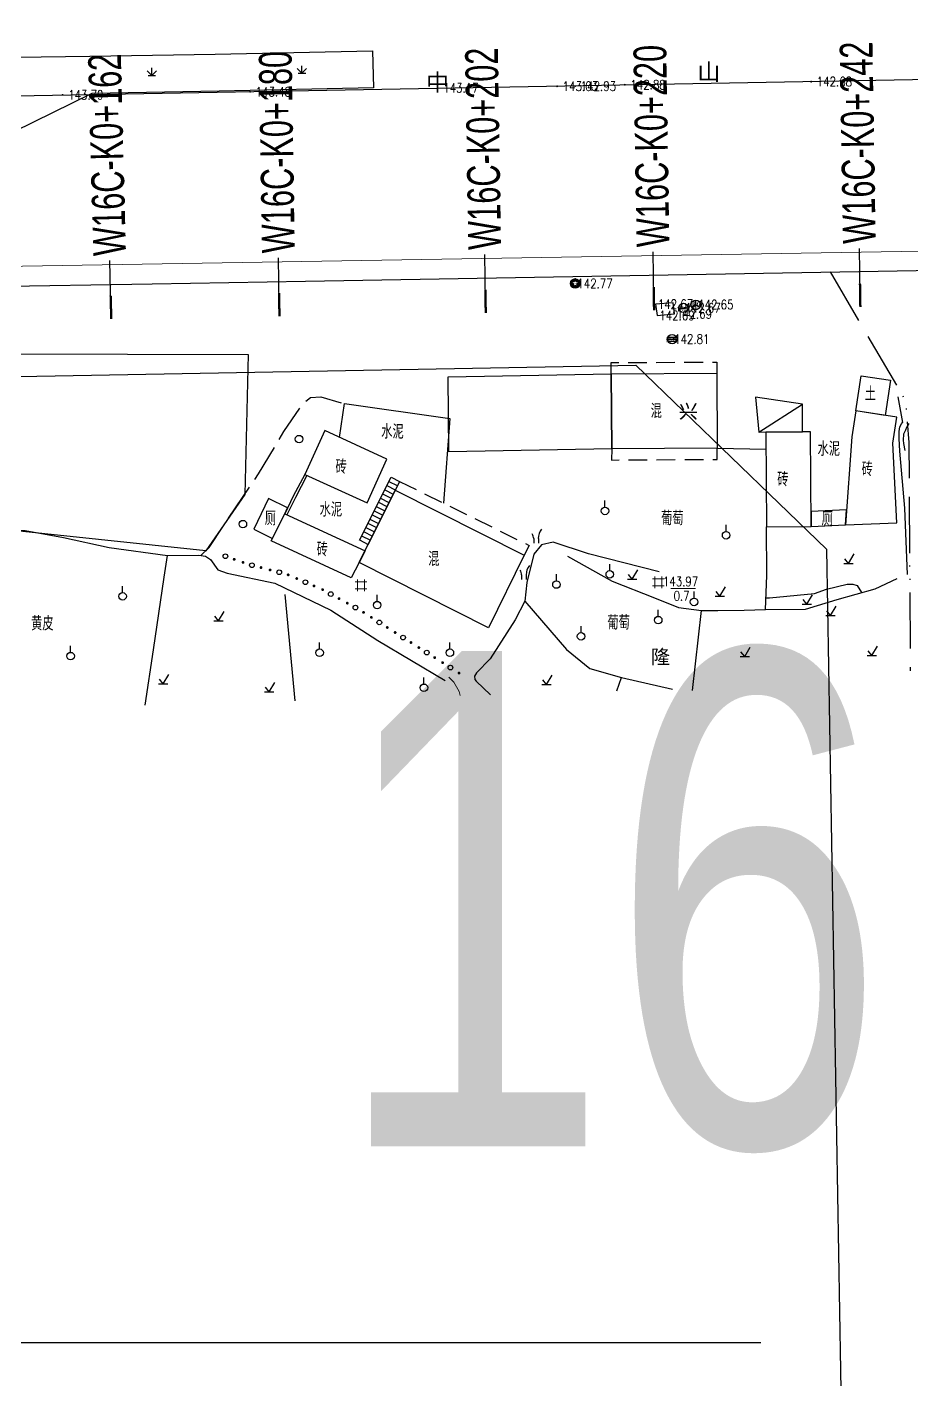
# Model space of a CAD drawing. Extents: x 529262 to 576451, y 2694391 to 2717535.
# Drawn here: x 565621.3 to 565715.8, y 2709528.2 to 2709672.6 of the extents above; entities that cross this region are included whole.
import ezdxf
from ezdxf.enums import TextEntityAlignment as Align
from ezdxf.xclip import XClip

# ---------------------------------------------------------------- set-up
doc = ezdxf.new("R2010")
doc.units = 0
doc.header["$XCLIPFRAME"] = 0
for name, pattern in [('X10', [17.999, 6, -2, 6, -1.333, 0, -1.333, 0, -1.333]), ('X3', [5, 4, -1]), ('X5', [3, 2, -1])]:
    doc.linetypes.add(name, pattern=pattern)
for name, color, linetype in [('a红线图', 1, 'Continuous'), ('COMPONENT', 8, 'Continuous'), ('DLDW', 8, 'Continuous'), ('DLSS', 4, 'Continuous'), ('DMTZ', 8, 'Continuous'), ('GCD', 8, 'Continuous'), ('GXYZ', 8, 'Continuous'), ('JMD', 8, 'Continuous'), ('PP-COM', 7, 'Continuous'), ('RD-中线', 40, 'Continuous'), ('RD-红线', 7, 'Continuous'), ('ZBTZ', 8, 'Continuous'), ('ZJ', 7, 'Continuous'), ('桩号标注_W16-', 7, 'Continuous')]:
    doc.layers.add(name, color=color, linetype=linetype)
doc.layers.add('SXSS', color=5, linetype='Continuous', lineweight=0)
doc.styles.add('_TCH_DIM', font='smsim.shx', dxfattribs={"width": 0.75, "bigfont": 'smfs.shx'})
doc.styles.add('HZ', font='rs.shx', dxfattribs={"width": 0.8, "bigfont": 'hztxt.shx'})
doc.styles.add('JieTuHzTxt', font='smsim.shx', dxfattribs={"width": 0.7, "bigfont": 'smfs.shx'})
doc.styles.add('宋体', font='', dxfattribs={"width": 0.75})
doc.styles.add('等线体', font='simhei.ttf')
doc.styles.get('宋体').set_extended_font_data('SimSun')
doc.linetypes.add('10421', pattern='A,2,[150,AAA.SHX,S=0.5,R=0,X=0,Y=0.5],1e-11', length=2)
doc.linetypes.add('10422', pattern='A,0.75,[150,AAA.SHX,S=0.5,R=0,X=0,Y=0.5],1.5,[177,AAA.SHX,S=1,R=0,X=0,Y=0.4],0.75', length=3)
doc.linetypes.add('1161', pattern='A,0,[149,AAA.SHX,S=0.15,R=0,X=0,Y=0],-1.6', length=1.6)

# ---------------------------------------------------------------- blocks, each defined once
blk = doc.blocks.new('A$C19FD0107')
at = {"layer": 'RD-中线', "color": 8, "linetype": 'Continuous'}
blk.add_lwpolyline([(-5280.17, 15276.46), (-7574.88, 15234.77, -0.04855), (-7632.83, 15239.35), (-9762.37, 15617.81)], format="xyb", dxfattribs=at)
at = {"layer": 'RD-中线', "color": 8, "linetype": 'Continuous', "flags": 128}
for points in [[(-4490.73, 14139.44, 0), (-4490.29, 14139.42)], [(-3818.25, 14086.17, 0), (-3817.74, 14086.17)]]:
    blk.add_lwpolyline(points, format="xyb", dxfattribs=at)
at = {"layer": 'RD-红线', "color": 8, "linetype": 'Continuous', "flags": 128}
for points in [[(-5505.44, 15242.4), (-5311.68, 15245.96)], [(-5291.31, 15226.3), (-5287.69, 15013.38)]]:
    blk.add_lwpolyline(points, dxfattribs=at)
at = {"layer": 'RD-红线', "color": 8, "linetype": 'Continuous'}
blk.add_lwpolyline([(-5291.31, 15226.3), (-5311.68, 15245.96, 0.414611)], format="xyb", dxfattribs=at)
blk = doc.blocks.new('GC200')
at = {"linetype": 'Continuous', "const_width": 0.2, "flags": 128}
blk.add_lwpolyline([(-0.1, 0, 1), (0.1, 0, 1)], format="xyb", close=True, dxfattribs=at)
blk = doc.blocks.new('gc170')
at = {"color": 8, "linetype": 'Continuous'}
blk.add_circle((0, 0), 0.5, dxfattribs=at)
blk = doc.blocks.new('gc253')
at = {"color": 8, "const_width": 0.3}
blk.add_lwpolyline([(-0.15, 0, 1), (0.15, 0, 1)], format="xyb", close=True, dxfattribs=at)
blk = doc.blocks.new('gc146')
for p, q in [((-1.25, 0.75), (1.25, 0.75)), ((-0.75, -1.25), (-0.75, 1.25)), ((0.75, -1.25), (0.75, 1.25)), ((-1.25, -0.75), (1.25, -0.75))]:
    blk.add_line(p, q)
blk = doc.blocks.new('gc125')
at = {"color": 8}
blk.add_line((0, 0.8), (0, 2.2), dxfattribs=at)
blk.add_circle((0, 0), 0.8, dxfattribs=at)
blk = doc.blocks.new('gc123')
at = {"color": 8}
for p, q in [((-1, 0), (1, 0)), ((0, 0), (-0.8, 1)), ((0, 0), (1.2, 2))]:
    blk.add_line(p, q, dxfattribs=at)
blk = doc.blocks.new('gc122')
at = {"color": 8}
blk.add_circle((0, 0), 0.8, dxfattribs=at)
blk = doc.blocks.new('gc246')
at = {"color": 8}
for p, q in [((-0.5, 1), (-0.5, 0)), ((0.5, 1), (0.5, 0))]:
    blk.add_line(p, q, dxfattribs=at)
for centre, radius, start, end in [((3.4, 1.11), 2.91, 139.3312, 182.0887), ((-2.94, 0.81), 2.45, 4.3743, 29.0242)]:
    blk.add_arc(centre, radius, start, end, dxfattribs=at)
blk = doc.blocks.new('gc124')
at = {"color": 8}
for p, q in [((-1, 1), (0, 0)), ((-0.8, 0), (0.8, 0)), ((0, 0), (0, 1.6)), ((0, 0), (1, 1))]:
    blk.add_line(p, q, dxfattribs=at)
blk = doc.blocks.new('gcbj0101')
blk.add_line((-1, 0), (1, 0))
blk.add_circle((0, 0), 1)
blk = doc.blocks.new('gcbj0103')
for p, q in [((-1, 0), (1, 0)), ((-0.9, 0.43), (0.9, 0.43)), ((-0.88, -0.47), (0.88, -0.47))]:
    blk.add_line(p, q)
blk.add_circle((0, 0), 1)
blk = doc.blocks.new('gcbj0107')
for q in [(-0.87, -0.5), (0, 1), (0.87, -0.5)]:
    blk.add_line((0, 0), q)
blk.add_circle((0, 0), 1)
blk = doc.blocks.new('*U12')
at = {"linetype": 'Continuous'}
for points in [[(-1.14, -0.07), (-0.87, -0.76), (-1.13, 0.09)], [(-1.13, 0.09), (-0.73, -0.88), (-1.09, 0.24)], [(-0.73, -0.88), (-1.13, 0.09), (-0.87, -0.76)], [(-0.36, 0.24), (-0.55, 0.84), (-1.09, 0.24)], [(-0.73, 0.74), (-1.09, 0.24), (-0.55, 0.84)], [(-1.09, 0.24), (-0.73, 0.74), (-1.01, 0.43)], [(-0.5, -0.19), (-1.09, 0.24), (-0.73, -0.88)], [(-0.88, 0.6), (-1.01, 0.43), (-0.73, 0.74)], [(-0.55, 0.84), (-0.36, 0.24), (-0.35, 0.91)], [(-0.14, 0.93), (-0.35, 0.91), (-0.36, 0.24)], [(-0.14, 0.93), (0.09, 0.24), (0.07, 0.91)], [(0.81, 0.24), (0.07, 0.91), (0.09, 0.24)], [(0.07, 0.91), (0.81, 0.24), (0.27, 0.84)], [(0.22, -0.19), (0.45, -0.88), (0.81, 0.24)], [(0.73, 0.43), (0.27, 0.84), (0.81, 0.24)], [(0.27, 0.84), (0.73, 0.43), (0.45, 0.74)], [(0.6, 0.6), (0.45, 0.74), (0.73, 0.43)], [(0.59, -0.76), (0.81, 0.24), (0.45, -0.88)], [(0.81, 0.24), (0.59, -0.76), (0.85, 0.09)], [(0.7, -0.61), (0.85, 0.09), (0.59, -0.76)], [(0.85, 0.09), (0.7, -0.61), (0.86, -0.07)], [(-0.87, -0.76), (-1.14, -0.07), (-0.98, -0.61)], [(-1.12, -0.26), (-0.98, -0.61), (-1.14, -0.07)], [(-0.98, -0.61), (-1.12, -0.26), (-1.07, -0.44)], [(-0.73, -0.88), (-0.55, -0.98), (-0.14, -0.45)], [(-0.35, -1.05), (-0.14, -0.45), (-0.55, -0.98)], [(-0.14, -0.45), (-0.35, -1.05), (0.45, -0.88)], [(-0.14, -1.07), (0.45, -0.88), (-0.35, -1.05)], [(0.45, -0.88), (-0.14, -1.07), (0.27, -0.98)], [(0.07, -1.05), (0.27, -0.98), (-0.14, -1.07)], [(0.79, -0.44), (0.86, -0.07), (0.7, -0.61)], [(0.86, -0.07), (0.79, -0.44), (0.84, -0.26)]]:
    blk.add_solid(points, dxfattribs=at)
blk = doc.blocks.new('gcbj0112')
at = {"linetype": 'Continuous'}
for p, q in [((-1.09, 0.24), (-0.5, -0.19)), ((-0.36, 0.24), (-1.09, 0.24)), ((-0.14, 0.93), (-0.36, 0.24)), ((0.09, 0.24), (-0.14, 0.93)), ((0.81, 0.24), (0.09, 0.24)), ((0.22, -0.19), (0.81, 0.24)), ((-0.5, -0.19), (-0.73, -0.88)), ((-0.73, -0.88), (-0.14, -0.45)), ((-0.14, -0.45), (0.45, -0.88)), ((0.45, -0.88), (0.22, -0.19))]:
    blk.add_line(p, q, dxfattribs=at)
blk.add_circle((-0.14, -0.07), 1, dxfattribs=at)
for p in [(-1.09, 0.24), (-0.14, 0.93), (0.81, 0.24), (-0.73, -0.88), (0.45, -0.88)]:
    blk.add_point(p, dxfattribs=at)
blk.add_blockref('*U12', (0, 0), dxfattribs=at)

msp = doc.modelspace()

# ---------------------------------------------------------------- linework, layer by layer
at = {"layer": 'a红线图', "color": 8, "linetype": 'Continuous', "lineweight": 0, "flags": 128}
msp.add_lwpolyline([(564727.349, 2709632.223), (566623.018, 2709663.858)], dxfattribs=at)
msp.add_lwpolyline([(564727.349, 2709632.223), (566623.018, 2709663.858)], dxfattribs=at)
at = {"layer": 'Defpoints', "color": 1}
msp.add_lwpolyline([(565699.685, 2709532.183), (565542.358, 2709532.183), (565480.269, 2709644.788)], dxfattribs=at)
at = {"layer": 'DLDW', "color": 252, "linetype": 'Continuous', "flags": 128}
for points in [[(565649.142, 2709621.31), (565647.091, 2709622.33), (565645.528, 2709619.037), (565647.523, 2709618.045), (565648.842, 2709620.697)], [(565708.822, 2709621.129), (565705.03, 2709620.922), (565705.04, 2709619.32), (565708.702, 2709619.52)]]:
    msp.add_lwpolyline(points, close=True, dxfattribs=at)
at = {"layer": 'DLSS', "linetype": 'Continuous', "flags": 128}
for points, elevation in [([(565614.998, 2709669.365), (565628.021, 2709669.543), (565641.4, 2709669.759), (565658.215, 2709670.095), (565658.316, 2709666.156), (565641.849, 2709665.812), (565628.245, 2709665.555), (565619.903, 2709661.477), (565614.998, 2709661.382)], 143.088), ([(565614.998, 2709644.898), (565617.168, 2709644.942), (565634.671, 2709645.254), (565651.05, 2709645.521), (565864.998, 2709649.275)], 1)]:
    msp.add_lwpolyline(points, dxfattribs=dict(at, elevation=elevation))
at = {"layer": 'DLSS', "linetype": 'X10', "flags": 128}
msp.add_lwpolyline([(565707.066, 2709646.504), (565715.11, 2709632.777), (565715.478, 2709628.302), (565715.628, 2709603.919)], dxfattribs=at)
at = {"layer": 'DLSS', "linetype": 'X3', "flags": 128}
msp.add_lwpolyline([(565639.865, 2709616.24), (565640.759, 2709617.085), (565642.621, 2709619.876), (565646.045, 2709624.96), (565648.751, 2709629.461), (565650.772, 2709632.452), (565651.601, 2709633.095), (565652.693, 2709633.191), (565655.203, 2709632.453)], dxfattribs=at)
at = {"layer": 'DMTZ', "linetype": '10421', "flags": 128}
for points, elevation in [([(565714.512, 2709627.385), (565714.445, 2709628.743), (565714.437, 2709629.48), (565714.519, 2709629.975), (565714.674, 2709630.299), (565714.797, 2709630.431)], 144.778), ([(565715.468, 2709630.314), (565715.235, 2709629.908), (565715.108, 2709629.612), (565714.915, 2709629.187), (565714.88, 2709628.541), (565714.915, 2709628.199), (565715.037, 2709627.447)], 144.822), ([(565677.482, 2709617.679), (565676.252, 2709617.371), (565675.447, 2709616.384), (565674.704, 2709613.371), (565674.486, 2709611.362), (565674.486, 2709611.362)], 144.888), ([(565669.313, 2709603.723), (565669.095, 2709603.367), (565669.129, 2709603.019), (565669.267, 2709602.84)], 145.945)]:
    msp.add_lwpolyline(points, dxfattribs=dict(at, elevation=elevation))
at = {"layer": 'DMTZ', "linetype": '10422', "flags": 128}
msp.add_lwpolyline([(565715.347, 2709614.206), (565715.028, 2709621.279), (565714.512, 2709627.385)], dxfattribs=at)
at = {"layer": 'DMTZ', "linetype": '10421', "flags": 128}
for points in [[(565614.998, 2709618.417), (565615.552, 2709618.536), (565617.858, 2709618.906), (565619.579, 2709618.926), (565621.143, 2709618.894), (565625.217, 2709618.159), (565630.111, 2709617.085), (565636.312, 2709616.251), (565639.661, 2709616.272), (565640.376, 2709616.159), (565640.897, 2709615.798), (565641.697, 2709614.704), (565642.688, 2709614.365), (565647.768, 2709613.285), (565653.759, 2709610.402), (565658.779, 2709607.158), (565665.972, 2709602.9)], [(565679.037, 2709616.162), (565683.811, 2709613.505), (565688.316, 2709611.71), (565690.897, 2709610.675), (565693.349, 2709610.385), (565695.082, 2709610.365), (565697.9, 2709610.42), (565700.153, 2709610.49), (565704.422, 2709610.508), (565707.808, 2709611.546), (565711.885, 2709612.687), (565714.235, 2709613.772)], [(565700.206, 2709611.738), (565700.606, 2709611.732), (565705.416, 2709612.173), (565706.68, 2709612.637), (565708.905, 2709613.17), (565709.477, 2709613.165), (565709.948, 2709613.023), (565710.429, 2709612.28)], [(565674.486, 2709611.362), (565678.919, 2709606.207), (565681.399, 2709604.165), (565684.795, 2709603.216), (565690.241, 2709601.972)], [(565669.267, 2709602.84), (565670.809, 2709601.378)]]:
    msp.add_lwpolyline(points, dxfattribs=at)
at = {"layer": 'GXYZ', "linetype": 'Continuous', "flags": 128}
msp.add_lwpolyline([(565688.439, 2709643.055), (565688.598, 2709641.853), (565690.452, 2709642.021), (565690.293, 2709643.223)], close=True, dxfattribs=at)
at = {"layer": 'JMD', "linetype": 'Continuous'}
for p, q in [((565699.448, 2709629.413), (565704.107, 2709632.38)), ((565656.807, 2709617.878), (565660.187, 2709624.595)), ((565661.079, 2709624.155, 148.349), (565657.749, 2709617.404)), ((565659.962, 2709624.148), (565660.854, 2709623.7)), ((565660.187, 2709624.595), (565661.079, 2709624.155, 148.349)), ((565659.288, 2709622.808), (565660.191, 2709622.354)), ((565659.512, 2709623.255), (565660.412, 2709622.803)), ((565659.737, 2709623.702), (565660.633, 2709623.251)), ((565658.389, 2709621.022), (565659.306, 2709620.56)), ((565658.614, 2709621.468), (565659.527, 2709621.009)), ((565658.838, 2709621.915), (565659.748, 2709621.457)), ((565659.063, 2709622.362), (565659.969, 2709621.906)), ((565657.715, 2709619.682), (565658.642, 2709619.215)), ((565657.939, 2709620.129), (565658.864, 2709619.664)), ((565658.164, 2709620.575), (565659.085, 2709620.112)), ((565657.04, 2709618.342), (565657.979, 2709617.87)), ((565657.265, 2709618.789), (565658.2, 2709618.318)), ((565657.49, 2709619.235), (565658.421, 2709618.767)), ((565656.816, 2709617.895), (565657.758, 2709617.421))]:
    msp.add_line(p, q, dxfattribs=at)
at = {"layer": 'JMD', "linetype": 'Continuous', "flags": 128}
msp.add_lwpolyline([(565688.439, 2709643.055), (565688.598, 2709641.853), (565690.452, 2709642.021), (565690.293, 2709643.223)], dxfattribs=at)
for points in [[(565606.016, 2709620.355), (565606.259, 2709637.787), (565644.953, 2709637.706), (565644.575, 2709622.755), (565640.425, 2709616.724)], [(565666.294, 2709635.306), (565683.702, 2709635.614), (565683.764, 2709627.61), (565666.356, 2709627.302)], [(565695.01, 2709627.698), (565683.751, 2709627.632), (565683.702, 2709635.624), (565694.961, 2709635.69)], [(565699.089, 2709633.144), (565699.448, 2709629.413), (565704.126, 2709629.442), (565704.107, 2709632.38)], [(565714.181, 2709631.013), (565709.826, 2709631.677), (565709.401, 2709628.894), (565708.702, 2709619.52), (565714.201, 2709619.737), (565713.756, 2709628.23)], [(565704.976, 2709629.447), (565704.126, 2709629.442), (565700.213, 2709629.417), (565700.277, 2709619.29), (565705.04, 2709619.32)], [(565670.609, 2709608.536), (565656.802, 2709615.483), (565660.613, 2709623.21), (565674.42, 2709616.263)]]:
    msp.add_lwpolyline(points, close=True, dxfattribs=at)
at = {"layer": 'JMD', "linetype": 'X5', "flags": 128}
for points in [[(565683.702, 2709635.624), (565683.699, 2709636.826), (565694.958, 2709636.892), (565694.961, 2709635.69)], [(565683.751, 2709627.632), (565683.74, 2709626.433), (565694.999, 2709626.499), (565695.01, 2709627.698)]]:
    msp.add_lwpolyline(points, dxfattribs=at)
at = {"layer": 'JMD', "linetype": 'Continuous', "flags": 128}
for points, elevation in [([(565713.52, 2709634.945), (565712.949, 2709631.201), (565709.826, 2709631.677), (565710.397, 2709635.422)], 143.498), ([(565650.984, 2709624.896), (565657.631, 2709621.856), (565659.757, 2709626.516), (565653.124, 2709629.566), (565650.984, 2709624.896)], 145.142), ([(565647.399, 2709617.794), (565648.842, 2709620.697), (565657.414, 2709616.724), (565656.802, 2709615.483), (565655.925, 2709613.842)], 145.414)]:
    msp.add_lwpolyline(points, close=True, dxfattribs=dict(at, elevation=elevation))
at = {"layer": 'JMD', "linetype": 'Continuous', "elevation": 145.335, "flags": 128}
for points in [[(565650.984, 2709624.896), (565649.753, 2709622.557), (565648.842, 2709620.697)], [(565651.211, 2709624.792), (565649.976, 2709622.444), (565649.069, 2709620.592)]]:
    msp.add_lwpolyline(points, dxfattribs=at)
at = {"layer": 'JMD', "linetype": 'X5', "elevation": 145.102, "flags": 128}
msp.add_lwpolyline([(565661.079, 2709624.155), (565674.94, 2709617.318), (565674.42, 2709616.263)], dxfattribs=at)
at = {"layer": 'SXSS', "color": 8, "linetype": 'Continuous', "flags": 128}
msp.add_lwpolyline([(565690.069, 2709612.708), (565692.698, 2709612.708)], dxfattribs=at)
at = {"layer": 'SXSS', "color": 8, "linetype": 'Continuous', "elevation": 146.45, "flags": 128}
msp.add_lwpolyline([(565666.37, 2709603.246), (565666.879, 2709602.717), (565667.449, 2709601.719), (565667.571, 2709601.279)], dxfattribs=at)
at = {"layer": 'ZBTZ', "linetype": 'Continuous', "flags": 128}
for points, elevation in [([(565714.294, 2709633.192), (565714.797, 2709630.431)], 143.686), ([(565688.809, 2709614.51), (565681.271, 2709616.434), (565677.482, 2709617.679)], 143.969), ([(565633.944, 2709600.251), (565634.844, 2709606.156), (565635.952, 2709613.919), (565636.312, 2709616.251)], 146.345), ([(565692.37, 2709601.815), (565693.349, 2709610.385)], 145.832)]:
    msp.add_lwpolyline(points, dxfattribs=dict(at, elevation=elevation))
at = {"layer": 'ZBTZ', "linetype": '1161', "elevation": 145.142, "flags": 128}
msp.add_lwpolyline([(565654.688, 2709628.847), (565655.203, 2709632.453), (565666.462, 2709630.858), (565665.777, 2709621.838)], dxfattribs=at)
at = {"layer": 'ZBTZ', "linetype": '1161', "flags": 128}
for points in [[(565695.01, 2709627.698), (565700.224, 2709627.593)], [(565674.486, 2709611.362), (565673.456, 2709609.376), (565670.76, 2709605.215), (565669.313, 2709603.723)]]:
    msp.add_lwpolyline(points, dxfattribs=at)
at = {"layer": 'ZBTZ', "linetype": 'Continuous', "flags": 128}
for points in [[(565700.153, 2709610.49), (565700.307, 2709614.118), (565700.277, 2709619.29)], [(565649.946, 2709600.74), (565648.902, 2709612.084)], [(565684.286, 2709601.79), (565684.795, 2709603.216)]]:
    msp.add_lwpolyline(points, dxfattribs=at)
at = {"layer": '桩号标注_W16-'}
for p, q in [((565688.251, 2709643.666), (565688.17, 2709648.665)), ((565710.276, 2709644.023), (565710.195, 2709649.022)), ((565630.287, 2709642.727), (565630.158, 2709647.725)), ((565648.256, 2709643.018), (565648.175, 2709648.017)), ((565670.281, 2709643.375), (565670.2, 2709648.374))]:
    msp.add_line(p, q, dxfattribs=at)
at = {"layer": '桩号标注_W16-', "const_width": 0.25}
for points in [[(565630.254, 2709643.976), (565630.319, 2709641.477)], [(565648.236, 2709644.268), (565648.276, 2709641.768)], [(565670.261, 2709644.625), (565670.302, 2709642.125)], [(565688.23, 2709644.916), (565688.271, 2709642.416)], [(565710.256, 2709645.273), (565710.296, 2709642.773)]]:
    msp.add_lwpolyline(points, dxfattribs=at)

# ---------------------------------------------------------------- block references
at = {"layer": 'COMPONENT', "linetype": 'Continuous', "xscale": 0.5, "yscale": 0.5}
for name, p in [('gcbj0112', (565679.917, 2709645.324, 0.295)), ('gcbj0101', (565691.403, 2709642.661)), ('gcbj0107', (565692.746, 2709643.004)), ('gcbj0103', (565690.191, 2709639.338))]:
    msp.add_blockref(name, p, dxfattribs=at)
at = {"layer": 'GCD', "linetype": 'Continuous'}
ref = msp.add_blockref('GC200', (565705.041, 2709666.821, 142.678), dxfattribs=dict(at, xscale=0.5, yscale=0.5, zscale=0.5))
ref.add_attrib('height', '142.68', dxfattribs={"linetype": 'Continuous', "height": 1, "style": 'HZ', "width": 0.8}).set_placement((565705.641, 2709666.821, 142.678), align=Align.MIDDLE_LEFT)
ref = msp.add_blockref('GC200', (565625.121, 2709665.407, 143.786), dxfattribs=dict(at, xscale=0.5, yscale=0.5, zscale=0.5))
ref.add_attrib('height', '143.79', dxfattribs={"linetype": 'Continuous', "height": 1, "style": 'HZ', "width": 0.8}).set_placement((565625.721, 2709665.407, 143.786), align=Align.MIDDLE_LEFT)
ref = msp.add_blockref('GC200', (565645.139, 2709665.743, 143.48), dxfattribs=dict(at, xscale=0.5, yscale=0.5, zscale=0.5))
ref.add_attrib('height', '143.48', dxfattribs={"linetype": 'Continuous', "height": 1, "style": 'HZ', "width": 0.8}).set_placement((565645.739, 2709665.743, 143.48), align=Align.MIDDLE_LEFT)
ref = msp.add_blockref('GC200', (565665.167, 2709666.151, 143.17), dxfattribs=dict(at, xscale=0.5, yscale=0.5, zscale=0.5))
ref.add_attrib('height', '143.17', dxfattribs={"linetype": 'Continuous', "height": 1, "style": 'HZ', "width": 0.8}).set_placement((565665.767, 2709666.151, 143.17), align=Align.MIDDLE_LEFT)
ref = msp.add_blockref('GC200', (565677.919, 2709666.327, 143.033), dxfattribs=dict(at, xscale=0.5, yscale=0.5, zscale=0.5))
ref.add_attrib('height', '143.03', dxfattribs={"linetype": 'Continuous', "height": 1, "style": 'HZ', "width": 0.8}).set_placement((565678.519, 2709666.327, 143.033), align=Align.MIDDLE_LEFT)
ref = msp.add_blockref('GC200', (565679.842, 2709666.341, 142.926), dxfattribs=dict(at, xscale=0.5, yscale=0.5, zscale=0.5))
ref.add_attrib('height', '142.93', dxfattribs={"linetype": 'Continuous', "height": 1, "style": 'HZ', "width": 0.8}).set_placement((565680.442, 2709666.341, 142.926), align=Align.MIDDLE_LEFT)
ref = msp.add_blockref('GC200', (565685.145, 2709666.49, 142.88), dxfattribs=dict(at, xscale=0.5, yscale=0.5, zscale=0.5))
ref.add_attrib('height', '142.88', dxfattribs={"linetype": 'Continuous', "height": 1, "style": 'HZ', "width": 0.8}).set_placement((565685.745, 2709666.49, 142.88), align=Align.MIDDLE_LEFT)
ref = msp.add_blockref('GC200', (565679.841, 2709645.276, 142.767), dxfattribs=dict(at, xscale=0.1999999999534339, yscale=0.1999999999534339, zscale=0.1999999999534339))
ref.add_attrib('height', '142.77', dxfattribs={"linetype": 'Continuous', "height": 1, "style": 'HZ', "width": 0.8}).set_placement((565680.081, 2709645.276, 142.767), align=Align.MIDDLE_LEFT)
ref = msp.add_blockref('GC200', (565679.841, 2709645.276, 142.767), dxfattribs=dict(at, xscale=0.1999999999534339, yscale=0.1999999999534339, zscale=0.1999999999534339))
ref.add_attrib('height', '142.77', dxfattribs={"linetype": 'Continuous', "height": 1, "style": 'HZ', "width": 0.8}).set_placement((565680.081, 2709645.276, 142.767), align=Align.MIDDLE_LEFT)
ref = msp.add_blockref('GC200', (565688.435, 2709643.058, 142.669), dxfattribs=dict(at, xscale=0.1999999999534339, yscale=0.1999999999534339, zscale=0.1999999999534339))
ref.add_attrib('height', '142.67', dxfattribs={"linetype": 'Continuous', "height": 1, "style": 'HZ', "width": 0.8}).set_placement((565688.675, 2709643.058, 142.669), align=Align.MIDDLE_LEFT)
ref = msp.add_blockref('GC200', (565688.435, 2709643.058, 142.669), dxfattribs=dict(at, xscale=0.1999999999534339, yscale=0.1999999999534339, zscale=0.1999999999534339))
ref.add_attrib('height', '142.67', dxfattribs={"linetype": 'Continuous', "height": 1, "style": 'HZ', "width": 0.8}).set_placement((565688.675, 2709643.058, 142.669), align=Align.MIDDLE_LEFT)
ref = msp.add_blockref('GC200', (565691.373, 2709642.667, 142.666), dxfattribs=dict(at, xscale=0.1999999999534339, yscale=0.1999999999534339, zscale=0.1999999999534339))
ref.add_attrib('height', '142.67', dxfattribs={"linetype": 'Continuous', "height": 1, "style": 'HZ', "width": 0.8}).set_placement((565691.613, 2709642.667, 142.666), align=Align.MIDDLE_LEFT)
ref = msp.add_blockref('GC200', (565691.373, 2709642.667, 142.666), dxfattribs=dict(at, xscale=0.1999999999534339, yscale=0.1999999999534339, zscale=0.1999999999534339))
ref.add_attrib('height', '142.67', dxfattribs={"linetype": 'Continuous', "height": 1, "style": 'HZ', "width": 0.8}).set_placement((565691.613, 2709642.667, 142.666), align=Align.MIDDLE_LEFT)
ref = msp.add_blockref('GC200', (565692.747, 2709643.018, 142.654), dxfattribs=dict(at, xscale=0.1999999999534339, yscale=0.1999999999534339, zscale=0.1999999999534339))
ref.add_attrib('height', '142.65', dxfattribs={"linetype": 'Continuous', "height": 1, "style": 'HZ', "width": 0.8}).set_placement((565692.987, 2709643.018, 142.654), align=Align.MIDDLE_LEFT)
ref = msp.add_blockref('GC200', (565692.747, 2709643.018, 142.654), dxfattribs=dict(at, xscale=0.1999999999534339, yscale=0.1999999999534339, zscale=0.1999999999534339))
ref.add_attrib('height', '142.65', dxfattribs={"linetype": 'Continuous', "height": 1, "style": 'HZ', "width": 0.8}).set_placement((565692.987, 2709643.018, 142.654), align=Align.MIDDLE_LEFT)
ref = msp.add_blockref('GC200', (565688.594, 2709641.856, 142.693), dxfattribs=dict(at, xscale=0.1999999999534339, yscale=0.1999999999534339, zscale=0.1999999999534339))
ref.add_attrib('height', '142.69', dxfattribs={"linetype": 'Continuous', "height": 1, "style": 'HZ', "width": 0.8}).set_placement((565688.834, 2709641.856, 142.693), align=Align.MIDDLE_LEFT)
ref = msp.add_blockref('GC200', (565688.594, 2709641.856, 142.693), dxfattribs=dict(at, xscale=0.1999999999534339, yscale=0.1999999999534339, zscale=0.1999999999534339))
ref.add_attrib('height', '142.69', dxfattribs={"linetype": 'Continuous', "height": 1, "style": 'HZ', "width": 0.8}).set_placement((565688.834, 2709641.856, 142.693), align=Align.MIDDLE_LEFT)
ref = msp.add_blockref('GC200', (565690.448, 2709642.024, 142.687), dxfattribs=dict(at, xscale=0.1999999999534339, yscale=0.1999999999534339, zscale=0.1999999999534339))
ref.add_attrib('height', '142.69', dxfattribs={"linetype": 'Continuous', "height": 1, "style": 'HZ', "width": 0.8}).set_placement((565690.688, 2709642.024, 142.687), align=Align.MIDDLE_LEFT)
ref = msp.add_blockref('GC200', (565690.448, 2709642.024, 142.687), dxfattribs=dict(at, xscale=0.1999999999534339, yscale=0.1999999999534339, zscale=0.1999999999534339))
ref.add_attrib('height', '142.69', dxfattribs={"linetype": 'Continuous', "height": 1, "style": 'HZ', "width": 0.8}).set_placement((565690.688, 2709642.024, 142.687), align=Align.MIDDLE_LEFT)
ref = msp.add_blockref('GC200', (565690.174, 2709639.338, 142.807), dxfattribs=dict(at, xscale=0.1999999999534339, yscale=0.1999999999534339, zscale=0.1999999999534339))
ref.add_attrib('height', '142.81', dxfattribs={"linetype": 'Continuous', "height": 1, "style": 'HZ', "width": 0.8}).set_placement((565690.414, 2709639.338, 142.807), align=Align.MIDDLE_LEFT)
ref = msp.add_blockref('GC200', (565690.174, 2709639.338, 142.807), dxfattribs=dict(at, xscale=0.1999999999534339, yscale=0.1999999999534339, zscale=0.1999999999534339))
ref.add_attrib('height', '142.81', dxfattribs={"linetype": 'Continuous', "height": 1, "style": 'HZ', "width": 0.8}).set_placement((565690.414, 2709639.338, 142.807), align=Align.MIDDLE_LEFT)
at = {"layer": 'JMD', "linetype": 'Continuous'}
for name, p, xscale, yscale, rotation in [('gc170', (565642.499, 2709616.156), 0.5000000000453904, 0.5000000000453904, 340.8766115740138), ('gc253', (565643.444, 2709615.829), 0.5000000000453904, 0.5000000000453904, 340.8766115740138), ('gc253', (565644.389, 2709615.501), 0.5000000000453904, 0.5000000000453904, 340.8766115740138), ('gc170', (565645.343, 2709615.206), 0.4999999999429913, 0.4999999999429913, 345.3317246723776), ('gc253', (565646.311, 2709614.953), 0.4999999999429913, 0.4999999999429913, 345.3317246723776), ('gc253', (565647.278, 2709614.699), 0.4999999999429913, 0.4999999999429913, 345.3317246723776), ('gc170', (565648.246, 2709614.446), 0.4999999999429913, 0.4999999999429913, 345.3317246723776), ('gc253', (565649.207, 2709614.174), 0.5000000000974452, 0.5000000000974452, 336.8134046099831), ('gc253', (565650.126, 2709613.78), 0.5000000000974452, 0.5000000000974452, 336.8134046099831), ('gc170', (565651.045, 2709613.387), 0.5000000000974452, 0.5000000000974452, 336.8134046099831), ('gc253', (565651.964, 2709612.993), 0.5000000000974452, 0.5000000000974452, 336.8134046099831), ('gc253', (565652.883, 2709612.599), 0.5000000000974452, 0.5000000000974452, 336.8134046099831), ('gc170', (565653.76, 2709612.118), 0.4999999999655799, 0.4999999999655799, 331.2031974195328), ('gc253', (565654.637, 2709611.637), 0.4999999999655799, 0.4999999999655799, 331.2031974195328), ('gc253', (565655.513, 2709611.155), 0.4999999999655799, 0.4999999999655799, 331.2031974195328), ('gc170', (565656.389, 2709610.673), 0.4999999999655799, 0.4999999999655799, 331.2031974195328), ('gc253', (565657.251, 2709610.166), 0.4999999999062589, 0.4999999999062589, 327.5784667318384), ('gc253', (565658.095, 2709609.63), 0.4999999999062589, 0.4999999999062589, 327.5784667318384), ('gc170', (565658.939, 2709609.094), 0.4999999999062589, 0.4999999999062589, 327.5784667318384), ('gc253', (565659.783, 2709608.558), 0.4999999999062589, 0.4999999999062589, 327.5784667318384), ('gc253', (565660.627, 2709608.021), 0.4999999999062589, 0.4999999999062589, 327.5784667318384), ('gc170', (565661.471, 2709607.485), 0.4999999999062589, 0.4999999999062589, 327.5784667318384), ('gc253', (565662.315, 2709606.949), 0.4999999999062589, 0.4999999999062589, 327.5784667318384), ('gc253', (565663.159, 2709606.413), 0.4999999999062589, 0.4999999999062589, 327.5784667318384), ('gc170', (565664.004, 2709605.877), 0.4999999999062589, 0.4999999999062589, 327.5784667318384), ('gc253', (565664.848, 2709605.341), 0.4999999999062589, 0.4999999999062589, 327.5784667318384), ('gc253', (565665.692, 2709604.805), 0.4999999999062589, 0.4999999999062589, 327.5784667318384), ('gc170', (565666.536, 2709604.268), 0.4999999999062589, 0.4999999999062589, 327.5784667318384), ('gc253', (565667.447, 2709603.69), 0.4999999999062589, 0.4999999999062589, 327.5784667318384)]:
    msp.add_blockref(name, p, dxfattribs=dict(at, xscale=xscale, yscale=yscale, rotation=rotation))
at = {"layer": 'PP-COM'}
ref = msp.add_blockref('A$C19FD0107', (570997.993, 2694390.603), dxfattribs=at)
XClip(ref).set_block_clipping_path([(-9366.4383134884, 14428.6043910822), (-3328.4480743363, 17452.7484863754)])
at = {"layer": 'SXSS', "color": 8, "linetype": 'Continuous', "xscale": 0.5, "yscale": 0.5}
for p in [(565688.724, 2709613.38), (565656.986, 2709613.059, 145.358)]:
    msp.add_blockref('gc146', p, dxfattribs=at)
at = {"layer": 'ZBTZ', "linetype": 'Continuous', "xscale": 0.5, "yscale": 0.5}
for name, p in [('gc124', (565634.644, 2709667.492)), ('gc124', (565650.681, 2709667.722)), ('gc122', (565650.368, 2709628.665)), ('gc125', (565683.032, 2709620.998)), ('gc122', (565644.375, 2709619.593)), ('gc246', (565675.669, 2709617.546)), ('gc125', (565695.961, 2709618.397)), ('gc246', (565674.376, 2709613.671)), ('gc125', (565683.54, 2709614.228)), ('gc123', (565709.038, 2709615.401)), ('gc125', (565677.848, 2709613.138)), ('gc123', (565685.933, 2709613.724)), ('gc125', (565631.534, 2709611.881)), ('gc125', (565692.538, 2709611.284)), ('gc123', (565695.305, 2709611.903)), ('gc125', (565658.704, 2709610.943)), ('gc123', (565704.579, 2709611.048)), ('gc123', (565707.111, 2709609.841)), ('gc123', (565641.767, 2709609.272)), ('gc125', (565688.717, 2709609.344)), ('gc125', (565680.477, 2709607.611)), ('gc125', (565625.981, 2709605.502)), ('gc125', (565652.566, 2709605.865)), ('gc125', (565666.474, 2709605.864)), ('gc123', (565711.528, 2709605.578)), ('gc123', (565697.948, 2709605.444)), ('gc123', (565635.869, 2709602.534)), ('gc123', (565647.184, 2709601.692)), ('gc125', (565663.706, 2709602.12)), ('gc123', (565676.779, 2709602.468))]:
    msp.add_blockref(name, p, dxfattribs=at)

# ---------------------------------------------------------------- texts
at = {"layer": 'Defpoints', "color": 1, "style": '_TCH_DIM', "width": 0.75}
msp.add_text('16', height=52.8692, rotation=360, dxfattribs=at).set_placement((565654.028, 2709553.183))
at = {"layer": 'DLDW', "color": 252, "linetype": 'Continuous', "style": 'HZ', "width": 0.8}
for p in [(565647.312, 2709620.244), (565706.762, 2709620.196)]:
    msp.add_text('厕', height=1.5, dxfattribs=at).set_placement(p, align=Align.MIDDLE)
at = {"layer": 'GXYZ', "linetype": 'Continuous', "style": '宋体'}
for s, p in [('供水', (565691.43, 2709642.634)), ('通信', (565692.79, 2709643.054)), ('雨水', (565690.194, 2709639.297))]:
    msp.add_text(s, height=0.5, dxfattribs=at).set_placement(p, align=Align.MIDDLE)
at = {"layer": 'JMD', "linetype": 'Continuous', "style": 'HZ', "width": 0.8}
msp.add_text('土', height=1.5, dxfattribs=at).set_placement((565711.361, 2709633.576), align=Align.MIDDLE)
for s, p in [('混', (565689.106, 2709631.661)), ('砖', (565655.458, 2709625.709)), ('砖', (565711.634, 2709625.458)), ('砖', (565702.626, 2709624.369)), ('砖', (565653.449, 2709616.894)), ('混', (565665.361, 2709615.873))]:
    msp.add_text(s, height=1.5, dxfattribs=at).set_placement(p, align=Align.MIDDLE_RIGHT)
at = {"layer": 'SXSS', "color": 8, "linetype": 'Continuous', "style": 'HZ', "width": 0.8}
for s, p in [('143.97', (565689.213, 2709613.471)), ('0.7', (565690.354, 2709611.934, 287.532))]:
    msp.add_text(s, height=1, dxfattribs=at).set_placement(p, align=Align.MIDDLE_LEFT)
at = {"layer": 'ZJ', "color": 8, "linetype": 'Continuous', "style": '等线体'}
for s, height, p in [('山', 1.8, (565694.115, 2709667.891)), ('中', 1.8, (565665.146, 2709666.778)), ('兴', 1.5, (565691.935, 2709631.642)), ('隆', 1.5, (565688.957, 2709605.46))]:
    msp.add_text(s, height=height, dxfattribs=at).set_placement(p, align=Align.MIDDLE)
at = {"layer": 'ZJ', "color": 8, "linetype": 'Continuous', "style": 'HZ', "width": 0.8}
for s, p in [('水泥', (565660.343, 2709629.539, -143.398)), ('水泥', (565706.925, 2709627.696)), ('水泥', (565653.768, 2709621.216, -143.398)), ('葡萄', (565690.225, 2709620.302)), ('黄皮', (565622.957, 2709609.06)), ('葡萄', (565684.484, 2709609.161))]:
    msp.add_text(s, height=1.5, dxfattribs=at).set_placement(p, align=Align.MIDDLE)
at = {"layer": '桩号标注_W16-', "style": 'JieTuHzTxt', "width": 0.7}
for s, rotation, p in [('W16C-K0+202', 90.92847, (565670.192, 2709648.874)), ('W16C-K0+220', 90.92847, (565688.162, 2709649.165)), ('W16C-K0+242', 90.92847, (565710.187, 2709649.522)), ('W16C-K0+162', 91.47411, (565630.145, 2709648.225)), ('W16C-K0+180', 90.92847, (565648.167, 2709648.517))]:
    msp.add_text(s, height=3.5, rotation=rotation, dxfattribs=at).set_placement(p, align=Align.MIDDLE_LEFT)

doc.saveas('drawing.dxf')
